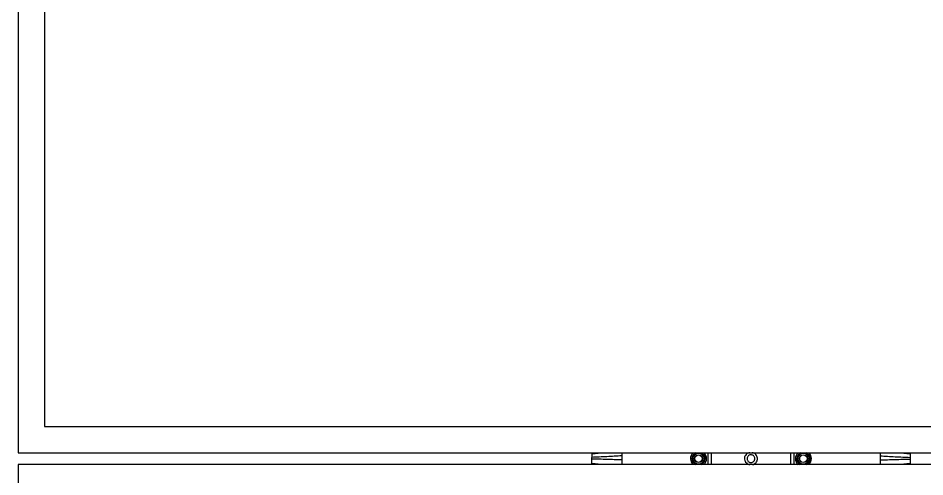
# Model space of a CAD drawing. Header units: feet. Extents: x -21 to 5170, y -254 to 1413.
# Drawn here: x 3381.1 to 3436.5, y 330.3 to 358.3 of the extents above; entities that cross this region are included whole.
import ezdxf

# ---------------------------------------------------------------- set-up
doc = ezdxf.new("R2010")
doc.units = ezdxf.units.FT
doc.header["$MEASUREMENT"] = 0
doc.layers.add('E-ARRY-TABL', color=9, linetype='Continuous')

msp = doc.modelspace()

# ---------------------------------------------------------------- linework, layer by layer
at = {"layer": 'E-ARRY-TABL'}
for p, q in [((3381.14531, 377.1523), (3381.14531, 331.74151)), ((3382.74751, 375.55011), (3382.74751, 333.34371)), ((3382.74751, 333.34371), (3469.08294, 333.34371)), ((3381.14531, 331.74151), (3470.68514, 331.74151)), ((3416.18761, 331.66188), (3416.77366, 331.74151)), ((3422.3768, 331.73354), (3422.38556, 331.74151)), ((3422.3768, 331.73354), (3422.38556, 331.74151)), ((3422.75148, 331.74151), (3422.88006, 331.6669)), ((3422.88936, 331.74151), (3422.91532, 331.72767)), ((3428.78795, 331.73574), (3428.79434, 331.74151)), ((3428.78795, 331.73574), (3428.79434, 331.74151)), ((3435.05679, 331.74151), (3435.64284, 331.66188)), ((3470.68514, 331.00908), (3381.14531, 331.00908)), ((3381.14531, 331.00908), (3381.14531, 285.59829)), ((3416.77438, 331.00908), (3416.18761, 331.08871)), ((3423.04487, 331.01705), (3423.03611, 331.00908)), ((3428.94108, 331.00908), (3428.91279, 331.02428)), ((3429.07701, 331.00908), (3428.94846, 331.08482)), ((3429.07701, 331.00908), (3428.94846, 331.08482)), ((3429.45127, 331.01485), (3429.44489, 331.00908)), ((3435.64284, 331.08871), (3435.05606, 331.00908))]:
    msp.add_line(p, q, dxfattribs=at)
for centre, radius in [((3422.71083, 331.37529), 0.33715), ((3422.71083, 331.37529), 0.24051), ((3422.71083, 331.37529), 0.22889), ((3429.11961, 331.37529), 0.33715), ((3429.11961, 331.37529), 0.24051), ((3429.11961, 331.37529), 0.22889)]:
    msp.add_circle(centre, radius, dxfattribs=at)
for centre, radius, start, end in [((3422.71083, 331.37529), 0.48981, 132.997561, 228.388368), ((3422.71083, 331.37529), 0.40742, 115.989234, 244.010766), ((3422.71083, 331.37529), 0.40742, 295.989234, 59.872561), ((3422.71083, 331.37529), 0.48981, 312.997561, 48.388388), ((3429.11961, 331.37529), 0.48981, 132.618496, 228.388368), ((3429.11961, 331.37529), 0.40742, 115.989234, 239.493496), ((3429.11961, 331.37529), 0.40742, 295.989234, 64.010766), ((3429.11961, 331.37529), 0.48981, 312.618496, 48.388388)]:
    msp.add_arc(centre, radius, start, end, dxfattribs=at)
for points, knots in [([(3416.18761, 331.74151), (3416.18761, 331.73304), (3416.18761, 331.69136), (3416.18761, 331.67496), (3416.18761, 331.66188)], [0, 0, 0, 0, 0.20325176, 1, 1, 1, 1]), ([(3416.18761, 331.66188), (3416.18761, 331.64695), (3416.18761, 331.61879), (3416.18761, 331.5868), (3416.18761, 331.56057), (3416.18761, 331.51712), (3416.18761, 331.47821), (3416.18761, 331.45588), (3416.18761, 331.45353)], [0, 0, 0, 0, 0.33678176, 0.63541447, 0.76243525, 0.8746394, 0.98681762, 1, 1, 1, 1]), ([(3418.02556, 331.55083), (3417.71947, 331.53045), (3417.10736, 331.48971), (3416.49417, 331.46559), (3416.18761, 331.45353)], [0, 0, 0, 0, 0.50005003, 1, 1, 1, 1]), ([(3416.18761, 331.34549), (3416.18761, 331.34872), (3416.18761, 331.35327), (3416.18761, 331.36049), (3416.18761, 331.36496), (3416.18761, 331.36858), (3416.18761, 331.37003), (3416.18761, 331.37293), (3416.18761, 331.3777), (3416.18761, 331.38434), (3416.18761, 331.39291), (3416.18761, 331.40648), (3416.18761, 331.427), (3416.18761, 331.44382), (3416.18761, 331.45353)], [0, 0, 0, 0, 0.08879268, 0.12526657, 0.19819658, 0.21143495, 0.2246733, 0.23791163, 0.29086497, 0.35553149, 0.42020743, 0.52626341, 0.72662599, 1, 1, 1, 1]), ([(3416.18761, 331.08871), (3416.18761, 331.09375), (3416.18761, 331.12326), (3416.18761, 331.14976), (3416.18761, 331.19545), (3416.18761, 331.23737), (3416.18761, 331.28859), (3416.18761, 331.32636), (3416.18761, 331.34549)], [0, 0, 0, 0, 0.10440808, 0.6100925, 0.71322901, 0.81638141, 0.90695804, 1, 1, 1, 1]), ([(3418.02534, 331.29686), (3417.71917, 331.30759), (3417.10689, 331.32906), (3416.49402, 331.34002), (3416.18761, 331.34549)], [0, 0, 0, 0, 0.5000369, 1, 1, 1, 1]), ([(3418.02534, 331.29686), (3418.02544, 331.26832), (3418.02567, 331.20692), (3418.02538, 331.12107), (3418.02463, 331.05061), (3418.02379, 331.0215), (3418.02343, 331.00908)], [0, 0, 0, 0, 0.23768233, 0.51129798, 0.79146028, 1, 1, 1, 1]), ([(3418.02344, 331.74151), (3418.02379, 331.72901), (3418.02458, 331.70072), (3418.02535, 331.63548), (3418.02549, 331.57892), (3418.02556, 331.55083)], [0, 0, 0, 0, 0.28487701, 0.64472297, 1, 1, 1, 1]), ([(3418.02556, 331.55083), (3418.02548, 331.51152), (3418.02538, 331.46452), (3418.0251, 331.40914), (3418.02505, 331.38423), (3418.02504, 331.36316), (3418.0251, 331.34788), (3418.02511, 331.33692), (3418.02519, 331.3209), (3418.02528, 331.30594), (3418.02534, 331.29686)], [0, 0, 0, 0, 0.47390056, 0.56658419, 0.64609734, 0.76528998, 0.81285189, 0.82468891, 0.89350459, 1, 1, 1, 1]), ([(3422.37325, 331.18139), (3422.37332, 331.213), (3422.37346, 331.27681), (3422.37361, 331.34277), (3422.37369, 331.37604)], [0, 0, 0, 0, 0.49545796, 1, 1, 1, 1]), ([(3422.37369, 331.37604), (3422.3737, 331.38066), (3422.37384, 331.44639), (3422.37399, 331.51081), (3422.37412, 331.5707)], [0, 0, 0, 0, 0.07022032, 1, 1, 1, 1]), ([(3422.37412, 331.5707), (3422.40153, 331.58644), (3422.45686, 331.61822), (3422.51405, 331.65107), (3422.54291, 331.66765)], [0, 0, 0, 0, 0.49545796, 1, 1, 1, 1]), ([(3422.54291, 331.66765), (3422.54691, 331.66995), (3422.59033, 331.69489), (3422.63288, 331.71932), (3422.6715, 331.74151)], [0, 0, 0, 0, 0.09219659, 1, 1, 1, 1]), ([(3422.88006, 331.6669), (3422.89391, 331.65886), (3422.95088, 331.62579), (3423.0064, 331.59358), (3423.04841, 331.5692)], [0, 0, 0, 0, 0.24316571, 1, 1, 1, 1]), ([(3423.04798, 331.37454), (3423.04797, 331.36993), (3423.04782, 331.3042), (3423.04768, 331.23978), (3423.04755, 331.17989)], [0, 0, 0, 0, 0.07022032, 1, 1, 1, 1]), ([(3423.04841, 331.5692), (3423.04834, 331.53758), (3423.0482, 331.47378), (3423.04805, 331.40782), (3423.04798, 331.37454)], [0, 0, 0, 0, 0.49545796, 1, 1, 1, 1]), ([(3423.27828, 331.74151), (3423.27849, 331.71296), (3423.28035, 331.46883), (3423.27902, 331.22467), (3423.27784, 331.00908)], [0, 0, 0, 0, 0.11695965, 1, 1, 1, 1]), ([(3423.50655, 331.00908), (3423.50736, 331.22514), (3423.50828, 331.46929), (3423.50681, 331.71343), (3423.50664, 331.74151)], [0, 0, 0, 0, 0.88496735, 1, 1, 1, 1]), ([(3425.8441, 331.74151), (3425.82452, 331.73927), (3425.76146, 331.73204), (3425.66641, 331.67666), (3425.5751, 331.5833), (3425.52209, 331.46336), (3425.51376, 331.33404), (3425.5507, 331.20955), (3425.62853, 331.10532), (3425.72832, 331.03281), (3425.80431, 331.01625), (3425.83724, 331.00908)], [0, 0, 0, 0, 0.05546714, 0.17874011, 0.30106824, 0.42207478, 0.54148605, 0.66055055, 0.78149386, 0.90531594, 1, 1, 1, 1]), ([(3426.14694, 331.42753), (3426.1503, 331.40107), (3426.15598, 331.35626), (3426.13859, 331.28594), (3426.10315, 331.22262), (3426.04232, 331.16936), (3425.96752, 331.13898), (3425.88646, 331.13492), (3425.80847, 331.158), (3425.74279, 331.20544), (3425.69656, 331.27159), (3425.67457, 331.34942), (3425.67947, 331.43042), (3425.70059, 331.48048), (3425.72916, 331.52533), (3425.76541, 331.56541), (3425.83621, 331.60404), (3425.91609, 331.61736), (3425.99633, 331.60346), (3426.06675, 331.56373), (3426.12181, 331.50356), (3426.13858, 331.45282), (3426.14694, 331.42753)], [0, 0, 0, 0, 0.05318276, 0.09005186, 0.14393099, 0.19750813, 0.25069383, 0.30399741, 0.357752, 0.41158851, 0.46500708, 0.51815786, 0.57160806, 0.62534802, 0.6254612, 0.67918991, 0.73247166, 0.7856688, 0.83927645, 0.89315627, 0.94674062, 1, 1, 1, 1]), ([(3426.30891, 331.33258), (3426.3096, 331.37497), (3426.31098, 331.46007), (3426.25692, 331.57995), (3426.16756, 331.67425), (3426.07131, 331.73128), (3426.00649, 331.73902), (3425.98561, 331.74151)], [0, 0, 0, 0, 0.21832836, 0.43818827, 0.66225644, 0.89122321, 1, 1, 1, 1]), ([(3426.00737, 331.00908), (3426.0472, 331.02147), (3426.12878, 331.04685), (3426.22733, 331.13236), (3426.28962, 331.23262), (3426.30335, 331.30379), (3426.30891, 331.33258)], [0, 0, 0, 0, 0.26374459, 0.54015918, 0.81403697, 1, 1, 1, 1]), ([(3428.32376, 331.74151), (3428.32308, 331.5222), (3428.32233, 331.27805), (3428.3236, 331.03391), (3428.32373, 331.00908)], [0, 0, 0, 0, 0.89827738, 1, 1, 1, 1]), ([(3428.55215, 331.00908), (3428.55196, 331.03441), (3428.55008, 331.27854), (3428.55142, 331.52269), (3428.55262, 331.74151)], [0, 0, 0, 0, 0.10376783, 1, 1, 1, 1]), ([(3428.78076, 331.18363), (3428.78104, 331.21524), (3428.7816, 331.27904), (3428.78218, 331.345), (3428.78248, 331.37827)], [0, 0, 0, 0, 0.49545796, 1, 1, 1, 1]), ([(3428.78248, 331.37827), (3428.78252, 331.38289), (3428.7831, 331.44862), (3428.78367, 331.51303), (3428.7842, 331.57292)], [0, 0, 0, 0, 0.07022032, 1, 1, 1, 1]), ([(3428.7842, 331.57292), (3428.81172, 331.58848), (3428.86725, 331.6199), (3428.92466, 331.65237), (3428.95363, 331.66875)], [0, 0, 0, 0, 0.49545796, 1, 1, 1, 1]), ([(3428.95363, 331.66875), (3428.95765, 331.67102), (3429.00108, 331.69559), (3429.04364, 331.71966), (3429.08226, 331.74151)], [0, 0, 0, 0, 0.09251655, 1, 1, 1, 1]), ([(3429.16222, 331.74151), (3429.19112, 331.72448), (3429.23348, 331.69952), (3429.27695, 331.67391), (3429.29076, 331.66577)], [0, 0, 0, 0, 0.68234647, 1, 1, 1, 1]), ([(3429.29076, 331.66577), (3429.33475, 331.63985), (3429.39153, 331.6064), (3429.44616, 331.57421), (3429.45847, 331.56696)], [0, 0, 0, 0, 0.77461933, 1, 1, 1, 1]), ([(3429.45675, 331.37231), (3429.45671, 331.3677), (3429.45613, 331.30197), (3429.45556, 331.23756), (3429.45503, 331.17767)], [0, 0, 0, 0, 0.07022032, 1, 1, 1, 1]), ([(3429.45847, 331.56696), (3429.45819, 331.53535), (3429.45762, 331.47155), (3429.45704, 331.40559), (3429.45675, 331.37231)], [0, 0, 0, 0, 0.49545796, 1, 1, 1, 1]), ([(3433.80511, 331.29686), (3433.80499, 331.26383), (3433.80474, 331.1927), (3433.80524, 331.09824), (3433.80608, 331.03421), (3433.80688, 331.0141), (3433.80708, 331.00908)], [0, 0, 0, 0, 0.27287863, 0.58761891, 0.89709364, 1, 1, 1, 1]), ([(3433.80709, 331.74151), (3433.80689, 331.73648), (3433.80609, 331.71633), (3433.8052, 331.65307), (3433.80499, 331.5851), (3433.80489, 331.55083)], [0, 0, 0, 0, 0.14153086, 0.56714468, 1, 1, 1, 1]), ([(3433.80489, 331.55083), (3433.80497, 331.51152), (3433.80506, 331.46452), (3433.80535, 331.40914), (3433.8054, 331.38423), (3433.80541, 331.36316), (3433.80534, 331.34788), (3433.80533, 331.33692), (3433.80525, 331.3209), (3433.80516, 331.30594), (3433.80511, 331.29686)], [0, 0, 0, 0, 0.47390056, 0.56658419, 0.64609734, 0.76528998, 0.81285189, 0.82468891, 0.89350459, 1, 1, 1, 1]), ([(3433.80489, 331.55083), (3434.11097, 331.53045), (3434.72309, 331.48971), (3435.33627, 331.46559), (3435.64284, 331.45353)], [0, 0, 0, 0, 0.50005003, 1, 1, 1, 1]), ([(3433.80511, 331.29686), (3434.11127, 331.30759), (3434.72356, 331.32906), (3435.33643, 331.34002), (3435.64284, 331.34549)], [0, 0, 0, 0, 0.5000369, 1, 1, 1, 1]), ([(3435.64284, 331.66188), (3435.64284, 331.6756), (3435.64284, 331.69215), (3435.64284, 331.73431), (3435.64284, 331.74151)], [0, 0, 0, 0, 0.82924583, 1, 1, 1, 1]), ([(3435.64284, 331.66188), (3435.64284, 331.64682), (3435.64284, 331.617), (3435.64284, 331.58801), (3435.64284, 331.55341), (3435.64284, 331.50737), (3435.64284, 331.47072), (3435.64284, 331.45353)], [0, 0, 0, 0, 0.33226531, 0.65749152, 0.78830451, 0.90070504, 1, 1, 1, 1]), ([(3435.64284, 331.45353), (3435.64284, 331.44021), (3435.64284, 331.42174), (3435.64284, 331.40141), (3435.64284, 331.39341), (3435.64284, 331.38544), (3435.64284, 331.37812), (3435.64284, 331.37147), (3435.64284, 331.36981), (3435.64284, 331.36749), (3435.64284, 331.36449), (3435.64284, 331.35918), (3435.64284, 331.35284), (3435.64284, 331.34784), (3435.64284, 331.34549)], [0, 0, 0, 0, 0.37846039, 0.52505981, 0.56152037, 0.59798215, 0.74387586, 0.76219315, 0.78042261, 0.78953734, 0.82599699, 0.8624566, 0.93540184, 1, 1, 1, 1]), ([(3435.64284, 331.34549), (3435.64284, 331.32679), (3435.64284, 331.28687), (3435.64284, 331.23393), (3435.64284, 331.19048), (3435.64284, 331.16352), (3435.64284, 331.13179), (3435.64284, 331.10346), (3435.64284, 331.08871)], [0, 0, 0, 0, 0.0909871, 0.19422226, 0.29748069, 0.41285151, 0.69427365, 1, 1, 1, 1]), ([(3416.18761, 331.08871), (3416.18761, 331.07499), (3416.18761, 331.05844), (3416.18761, 331.01628), (3416.18761, 331.00908)], [0, 0, 0, 0, 0.82924583, 1, 1, 1, 1]), ([(3422.54161, 331.08369), (3422.49745, 331.10932), (3422.44045, 331.1424), (3422.38561, 331.17422), (3422.37325, 331.18139)], [0, 0, 0, 0, 0.77461933, 1, 1, 1, 1]), ([(3422.67018, 331.00908), (3422.64132, 331.02583), (3422.59895, 331.05041), (3422.55547, 331.07565), (3422.54161, 331.08369)], [0, 0, 0, 0, 0.68117419, 1, 1, 1, 1]), ([(3422.87876, 331.08294), (3422.87475, 331.08064), (3422.83133, 331.0557), (3422.78879, 331.03126), (3422.75016, 331.00908)], [0, 0, 0, 0, 0.09219659, 1, 1, 1, 1]), ([(3423.04755, 331.17989), (3423.02013, 331.16415), (3422.96481, 331.13237), (3422.90761, 331.09952), (3422.87876, 331.08294)], [0, 0, 0, 0, 0.49545796, 1, 1, 1, 1]), ([(3428.94846, 331.08482), (3428.93466, 331.09295), (3428.87791, 331.12639), (3428.82261, 331.15897), (3428.78076, 331.18363)], [0, 0, 0, 0, 0.24316571, 1, 1, 1, 1]), ([(3429.2856, 331.08184), (3429.28158, 331.07956), (3429.23815, 331.055), (3429.19559, 331.03092), (3429.15696, 331.00908)], [0, 0, 0, 0, 0.09251655, 1, 1, 1, 1]), ([(3429.45503, 331.17767), (3429.42751, 331.16211), (3429.37198, 331.13069), (3429.31457, 331.09822), (3429.2856, 331.08184)], [0, 0, 0, 0, 0.49545796, 1, 1, 1, 1]), ([(3435.64284, 331.00908), (3435.64284, 331.01755), (3435.64284, 331.05923), (3435.64284, 331.07563), (3435.64284, 331.08871)], [0, 0, 0, 0, 0.20325176, 1, 1, 1, 1])]:
    msp.add_open_spline(points, degree=3, knots=knots, dxfattribs=at)

doc.saveas('drawing.dxf')
